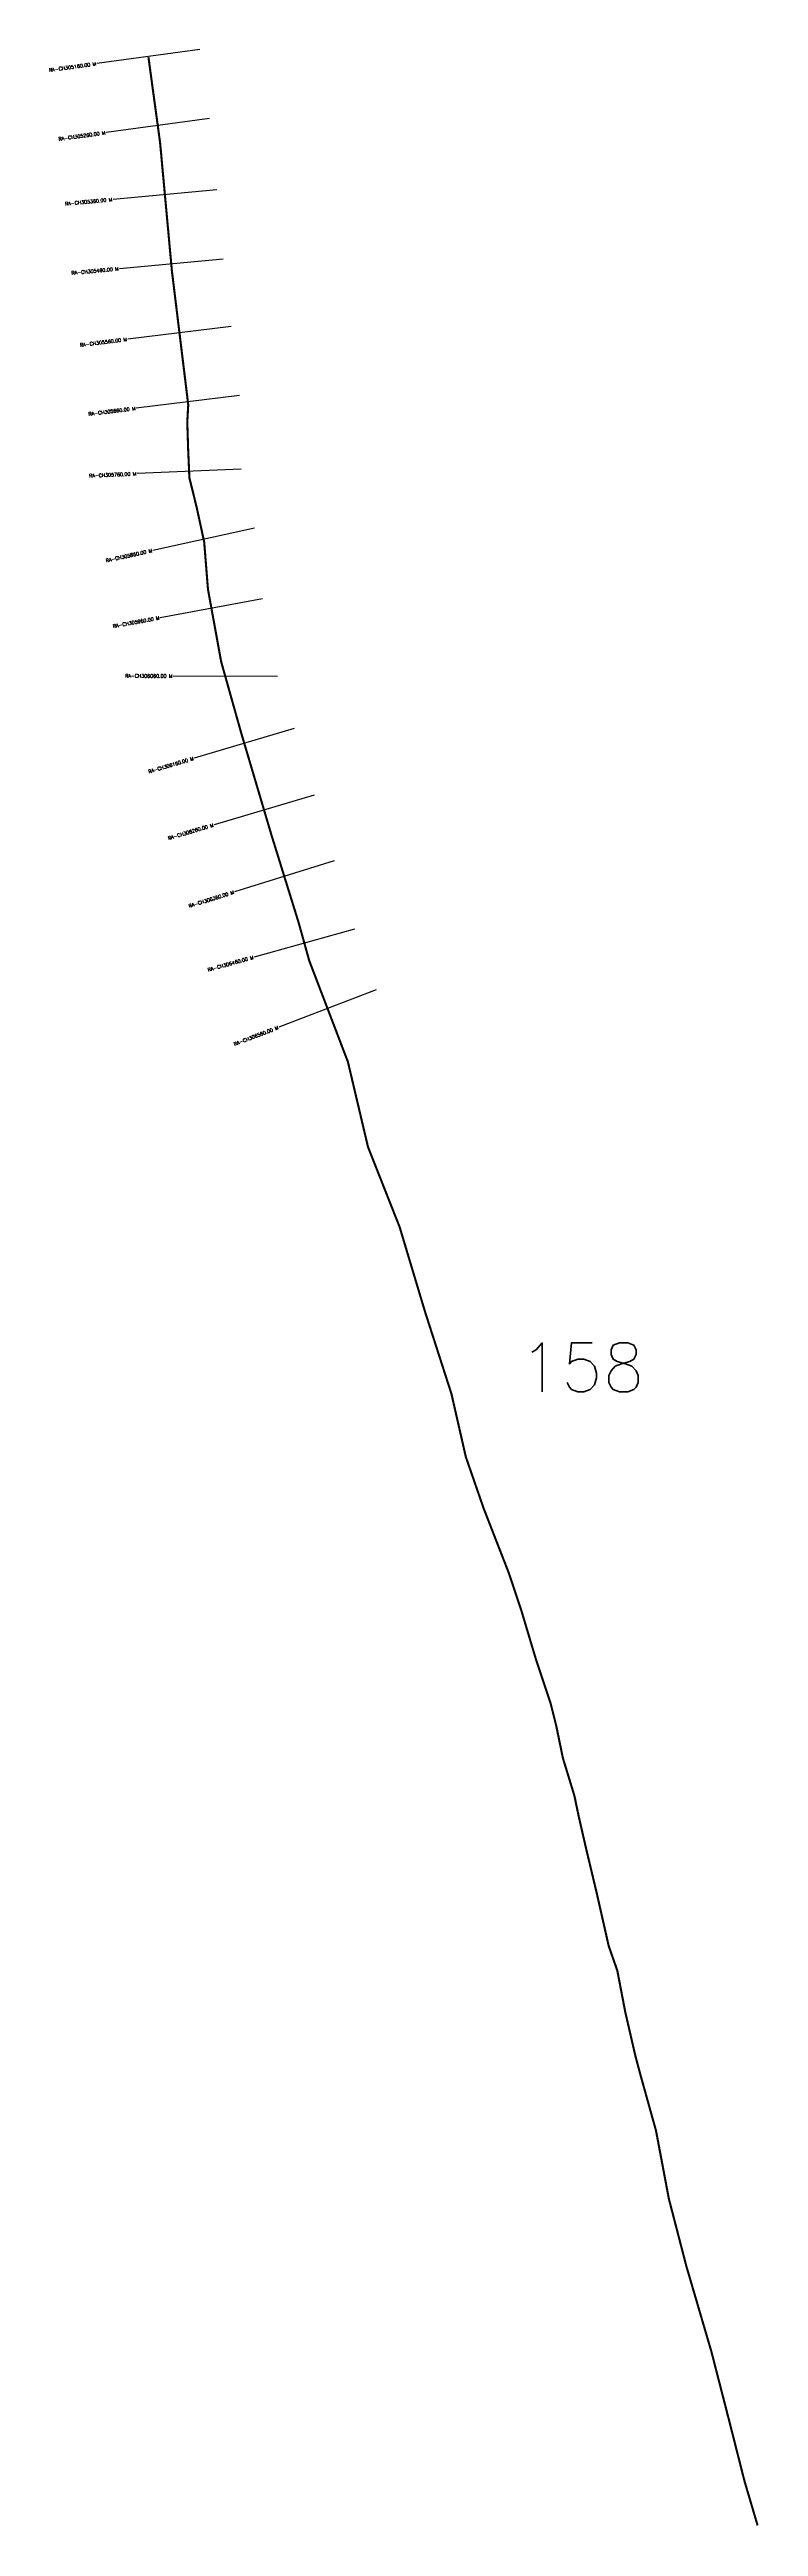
# Model space of a CAD drawing. Header units: metres. Extents: x 284144 to 296257, y 2009710 to 2016346.
# Drawn here: x 286055 to 287076, y 2009710 to 2013272 of the extents above; entities that cross this region are included whole.
import ezdxf
from ezdxf.enums import TextEntityAlignment as Align

# ---------------------------------------------------------------- set-up
doc = ezdxf.new("R2010")
doc.units = ezdxf.units.M
for name, color, linetype in [('CS', 134, 'Continuous'), ('CSMark', 6, 'Continuous'), ('NATURALLY PROTECTED', 3, 'Continuous')]:
    doc.layers.add(name, color=color, linetype=linetype)
doc.styles.get("Standard").update_dxf_attribs({"font": 'simplex.shx'})

msp = doc.modelspace()

# ---------------------------------------------------------------- linework, layer by layer
at = {"layer": 'CS'}
for p, q in [((286271.8, 2013271.7), (286123.2, 2013251.5)), ((286285.3, 2013172.7), (286136.7, 2013152.4)), ((286296, 2013069.9), (286146.6, 2013056.2)), ((286305.1, 2012970.4), (286155.8, 2012956.6)), ((286316.7, 2012873.3), (286167.8, 2012855.1)), ((286328.9, 2012774), (286180, 2012755.8)), ((286331.1, 2012668.3), (286181.2, 2012661.8)), ((286350.3, 2012583.4), (286203.7, 2012551.5)), ((286362, 2012481.7), (286214.5, 2012454.7)), ((286383.2, 2012369.9), (286233.2, 2012370.7)), ((286407.4, 2012295.4), (286263.6, 2012252.7)), ((286435.9, 2012199.5), (286292.1, 2012156.9)), ((286464.8, 2012104.8), (286321.5, 2012060.3)), ((286494.2, 2012006.9), (286349.7, 2011966.7)), ((286525.4, 2011919.5), (286385.3, 2011865.8))]:
    msp.add_line(p, q, dxfattribs=at)
at = {"layer": 'NATURALLY PROTECTED', "const_width": 3, "flags": 128}
msp.add_lwpolyline([(286197.6, 2013260.8), (286214.4, 2013137.6), (286231.4, 2012953.1), (286254.9, 2012760.8), (286253.5, 2012736.3), (286254.7, 2012698.3), (286256.5, 2012656), (286266.9, 2012613.9), (286277.8, 2012563.8), (286283.3, 2012495.3), (286302.3, 2012391.3), (286331.2, 2012288.6), (286374.9, 2012141.3), (286414, 2012015.4), (286429, 2011961.5), (286484.7, 2011815.9), (286513.6, 2011693.5), (286559.2, 2011578.2), (286596, 2011455.5), (286633.7, 2011338.5), (286654.4, 2011247.8), (286680, 2011173.9), (286716, 2011081.5), (286734, 2011027.9), (286754.7, 2010958.7), (286776.5, 2010893.2), (286784.5, 2010861.2), (286794.1, 2010814.7), (286810.6, 2010760.7), (286816.5, 2010732.6), (286826.7, 2010687.9), (286842.4, 2010622.2), (286860, 2010544.6), (286872.4, 2010509.1), (286883.9, 2010449.3), (286898.6, 2010385.7), (286905.7, 2010359.2), (286928.1, 2010278.9), (286946.6, 2010181), (286971.7, 2010084.3), (287008, 2009960.5), (287034.1, 2009859), (287055.5, 2009774.8), (287073.8, 2009712.9), (287074.1, 2009711.1)], dxfattribs=at)

# ---------------------------------------------------------------- texts
at = {"insert": (286731.4, 2011411.6), "char_height": 70, "attachment_point": 1}
msp.add_mtext_dynamic_manual_height_columns('158', width=317.251, gutter_width=1, heights=[0], dxfattribs=at)
at = {"layer": 'CSMark'}
for s, rotation, p in [('RA-CH305160.00 M', 7.7684, (286122.2, 2013251.3)), ('RA-CH305260.00 M', 7.7684, (286135.7, 2013152.2)), ('RA-CH305360.00 M', 5.2563, (286145.6, 2013056.1)), ('RA-CH305460.00 M', 5.2563, (286154.8, 2012956.5)), ('RA-CH305560.00 M', 6.9767, (286166.8, 2012855)), ('RA-CH305660.00 M', 6.9767, (286179, 2012755.7)), ('RA-CH305760.00 M', 2.4996, (286180.2, 2012661.7)), ('RA-CH305860.00 M', 12.2898, (286202.8, 2012551.2)), ('RA-CH305960.00 M', 10.3605, (286213.5, 2012454.5)), ('RA-CH306060.00 M', 359.6982, (286232.2, 2012370.7)), ('RA-CH306160.00 M', 16.5279, (286262.7, 2012252.4)), ('RA-CH306260.00 M', 16.5279, (286291.1, 2012156.6)), ('RA-CH306360.00 M', 17.2465, (286320.6, 2012060)), ('RA-CH306460.00 M', 15.5359, (286348.7, 2011966.4)), ('RA-CH306560.00 M', 20.955, (286384.4, 2011865.5))]:
    msp.add_text(s, height=5, rotation=rotation, dxfattribs=at).set_placement(p, align=Align.MIDDLE_RIGHT)

doc.saveas('drawing.dxf')
